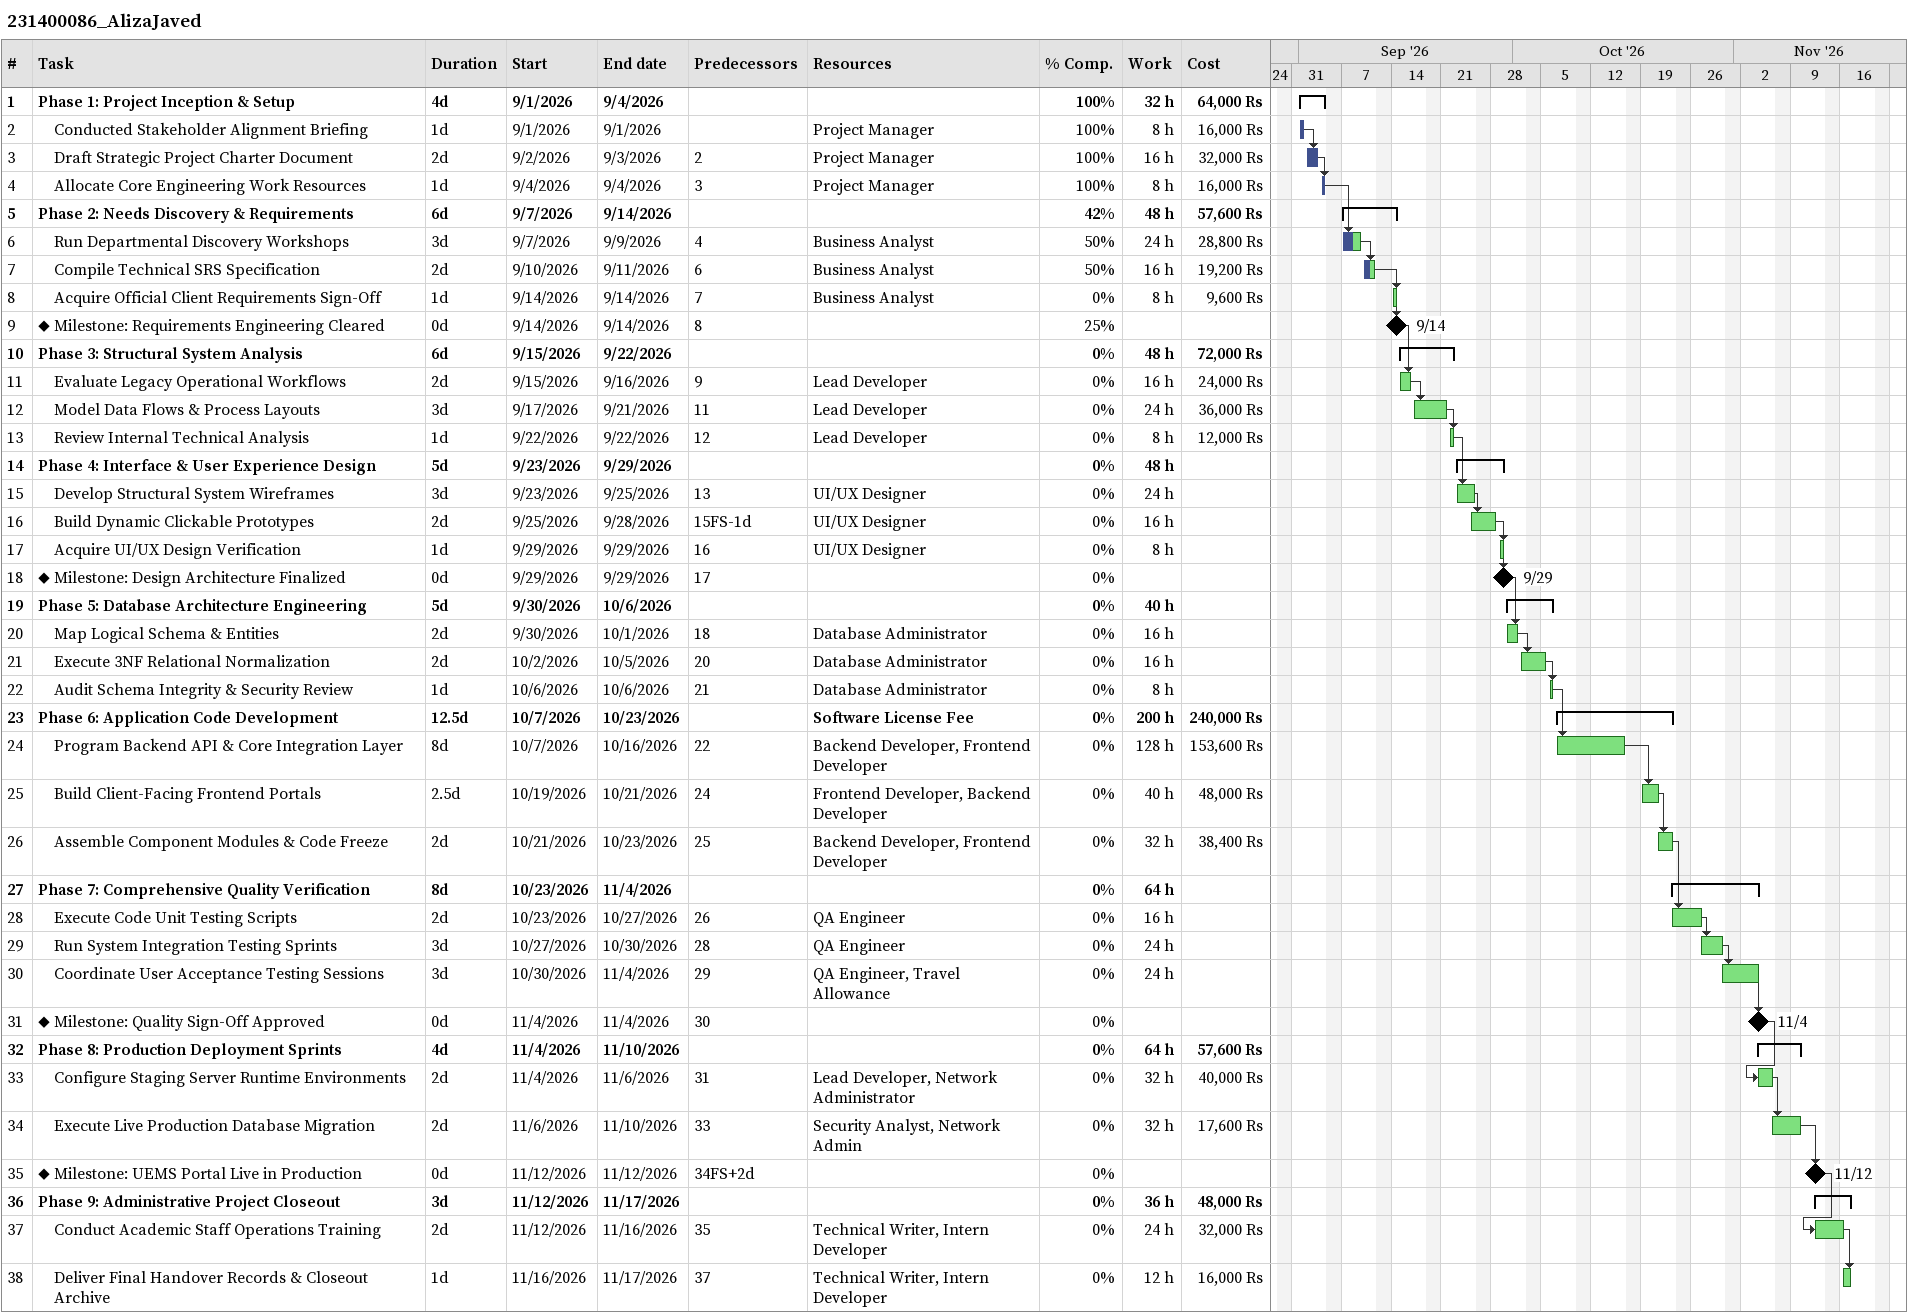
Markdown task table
231400086_AlizaJaved

| ID | Level | Task | Duration | Start | Finish | Predecessors | Resources | % complete | Work (h) | Cost (Rs) |
|---|---|---|---|---|---|---|---|---|---|---|
| 1 | 1 | **Phase 1: Project Inception & Setup** | 4d | 2026-09-01 | 2026-09-04 |  |  | 100 | 32 | 64000 |
| 2 | 2 | Conducted Stakeholder Alignment Briefing | 1d | 2026-09-01 | 2026-09-01 |  | Project Manager | 100 | 8 | 16000 |
| 3 | 2 | Draft Strategic Project Charter Document | 2d | 2026-09-02 | 2026-09-03 | 2 | Project Manager | 100 | 16 | 32000 |
| 4 | 2 | Allocate Core Engineering Work Resources | 1d | 2026-09-04 | 2026-09-04 | 3 | Project Manager | 100 | 8 | 16000 |
| 5 | 1 | **Phase 2: Needs Discovery & Requirements** | 6d | 2026-09-07 | 2026-09-14 |  |  | 42 | 48 | 57600 |
| 6 | 2 | Run Departmental Discovery Workshops | 3d | 2026-09-07 | 2026-09-09 | 4 | Business Analyst | 50 | 24 | 28800 |
| 7 | 2 | Compile Technical SRS Specification | 2d | 2026-09-10 | 2026-09-11 | 6 | Business Analyst | 50 | 16 | 19200 |
| 8 | 2 | Acquire Official Client Requirements Sign-Off | 1d | 2026-09-14 | 2026-09-14 | 7 | Business Analyst | 0 | 8 | 9600 |
| 9 | 1 | ◆ Milestone: Requirements Engineering Cleared | 0d | 2026-09-14 | 2026-09-14 | 8 |  | 25 |  |  |
| 10 | 1 | **Phase 3: Structural System Analysis** | 6d | 2026-09-15 | 2026-09-22 |  |  | 0 | 48 | 72000 |
| 11 | 2 | Evaluate Legacy Operational Workflows | 2d | 2026-09-15 | 2026-09-16 | 9 | Lead Developer | 0 | 16 | 24000 |
| 12 | 2 | Model Data Flows & Process Layouts | 3d | 2026-09-17 | 2026-09-21 | 11 | Lead Developer | 0 | 24 | 36000 |
| 13 | 2 | Review Internal Technical Analysis | 1d | 2026-09-22 | 2026-09-22 | 12 | Lead Developer | 0 | 8 | 12000 |
| 14 | 1 | **Phase 4: Interface & User Experience Design** | 5d | 2026-09-23 | 2026-09-29 |  |  | 0 | 48 |  |
| 15 | 2 | Develop Structural System Wireframes | 3d | 2026-09-23 | 2026-09-25 | 13 | UI/UX Designer | 0 | 24 |  |
| 16 | 2 | Build Dynamic Clickable Prototypes | 2d | 2026-09-25 | 2026-09-28 | 15FS-1d | UI/UX Designer | 0 | 16 |  |
| 17 | 2 | Acquire UI/UX Design Verification | 1d | 2026-09-29 | 2026-09-29 | 16 | UI/UX Designer | 0 | 8 |  |
| 18 | 1 | ◆ Milestone: Design Architecture Finalized | 0d | 2026-09-29 | 2026-09-29 | 17 |  | 0 |  |  |
| 19 | 1 | **Phase 5: Database Architecture Engineering** | 5d | 2026-09-30 | 2026-10-06 |  |  | 0 | 40 |  |
| 20 | 2 | Map Logical Schema & Entities | 2d | 2026-09-30 | 2026-10-01 | 18 | Database Administrator | 0 | 16 |  |
| 21 | 2 | Execute 3NF Relational Normalization | 2d | 2026-10-02 | 2026-10-05 | 20 | Database Administrator | 0 | 16 |  |
| 22 | 2 | Audit Schema Integrity & Security Review | 1d | 2026-10-06 | 2026-10-06 | 21 | Database Administrator | 0 | 8 |  |
| 23 | 1 | **Phase 6: Application Code Development** | 12.5d | 2026-10-07 | 2026-10-23 |  | Software License Fee | 0 | 200 | 240000 |
| 24 | 2 | Program Backend API & Core Integration Layer | 8d | 2026-10-07 | 2026-10-16 | 22 | Backend Developer, Frontend Developer | 0 | 128 | 153600 |
| 25 | 2 | Build Client-Facing Frontend Portals | 2.5d | 2026-10-19 | 2026-10-21 | 24 | Frontend Developer, Backend Developer | 0 | 40 | 48000 |
| 26 | 2 | Assemble Component Modules & Code Freeze | 2d | 2026-10-21 | 2026-10-23 | 25 | Backend Developer, Frontend Developer | 0 | 32 | 38400 |
| 27 | 1 | **Phase 7: Comprehensive Quality Verification** | 8d | 2026-10-23 | 2026-11-04 |  |  | 0 | 64 |  |
| 28 | 2 | Execute Code Unit Testing Scripts | 2d | 2026-10-23 | 2026-10-27 | 26 | QA Engineer | 0 | 16 |  |
| 29 | 2 | Run System Integration Testing Sprints | 3d | 2026-10-27 | 2026-10-30 | 28 | QA Engineer | 0 | 24 |  |
| 30 | 2 | Coordinate User Acceptance Testing Sessions | 3d | 2026-10-30 | 2026-11-04 | 29 | QA Engineer, Travel Allowance | 0 | 24 |  |
| 31 | 1 | ◆ Milestone: Quality Sign-Off Approved | 0d | 2026-11-04 | 2026-11-04 | 30 |  | 0 |  |  |
| 32 | 1 | **Phase 8: Production Deployment Sprints** | 4d | 2026-11-04 | 2026-11-10 |  |  | 0 | 64 | 57600 |
| 33 | 2 | Configure Staging Server Runtime Environments | 2d | 2026-11-04 | 2026-11-06 | 31 | Lead Developer, Network Administrator | 0 | 32 | 40000 |
| 34 | 2 | Execute Live Production Database Migration | 2d | 2026-11-06 | 2026-11-10 | 33 | Security Analyst, Network Admin | 0 | 32 | 17600 |
| 35 | 1 | ◆ Milestone: UEMS Portal Live in Production | 0d | 2026-11-12 | 2026-11-12 | 34FS+2d |  | 0 |  |  |
| 36 | 1 | **Phase 9: Administrative Project Closeout** | 3d | 2026-11-12 | 2026-11-17 |  |  | 0 | 36 | 48000 |
| 37 | 2 | Conduct Academic Staff Operations Training | 2d | 2026-11-12 | 2026-11-16 | 35 | Technical Writer, Intern Developer | 0 | 24 | 32000 |
| 38 | 2 | Deliver Final Handover Records & Closeout Archive | 1d | 2026-11-16 | 2026-11-17 | 37 | Technical Writer, Intern Developer | 0 | 12 | 16000 |
